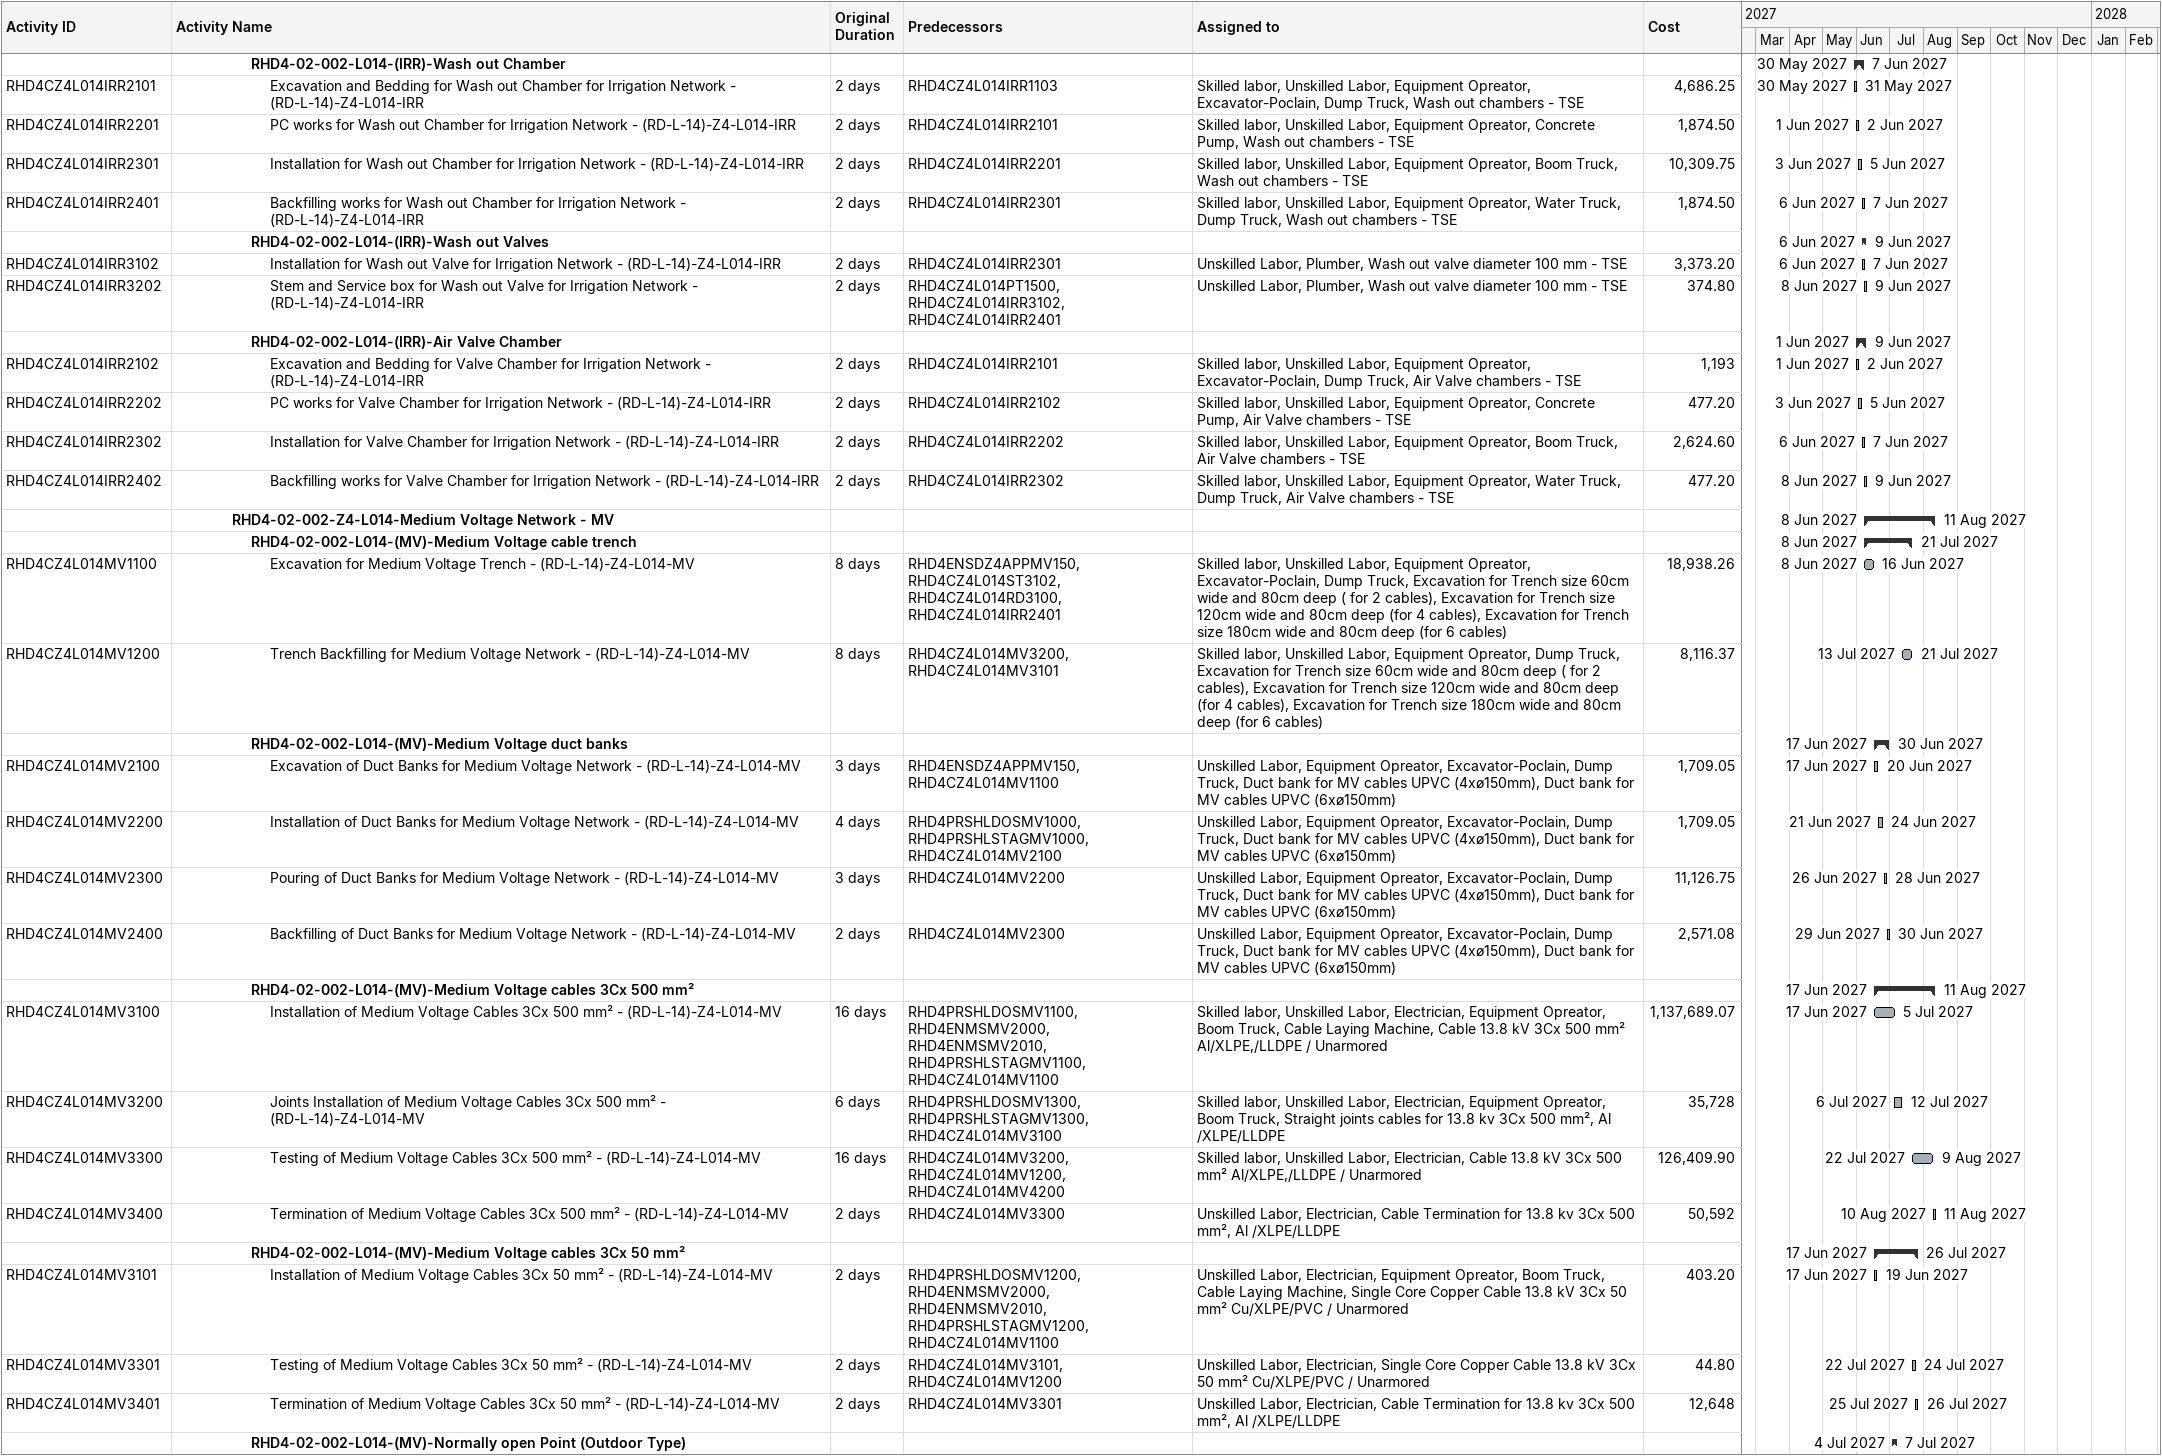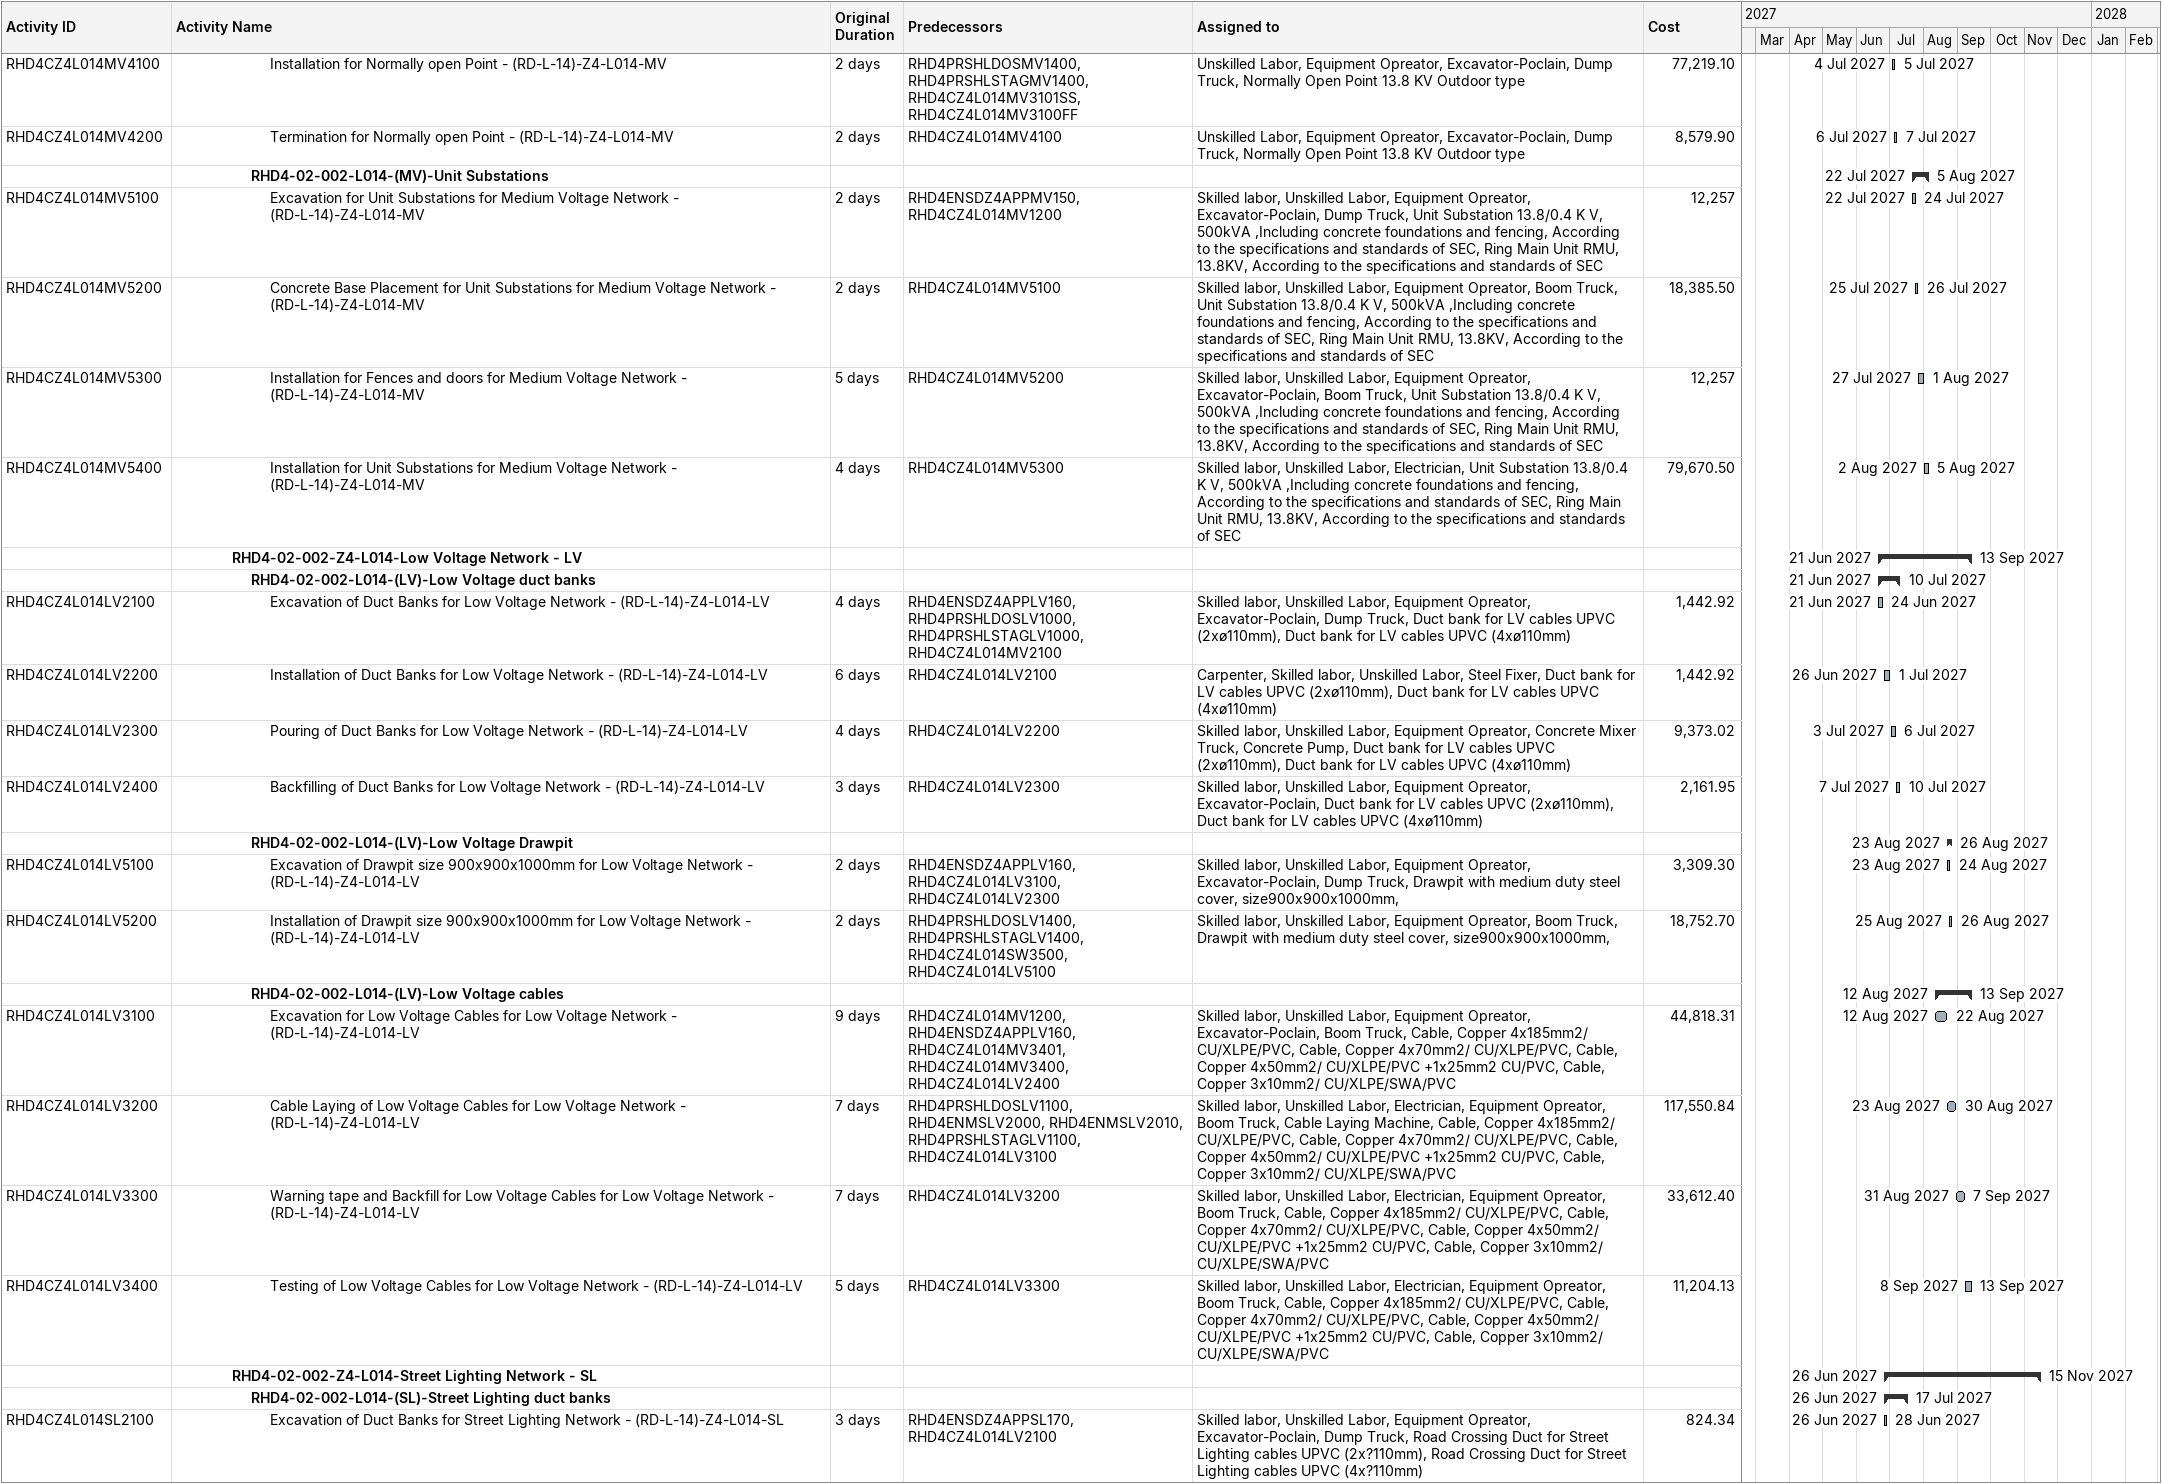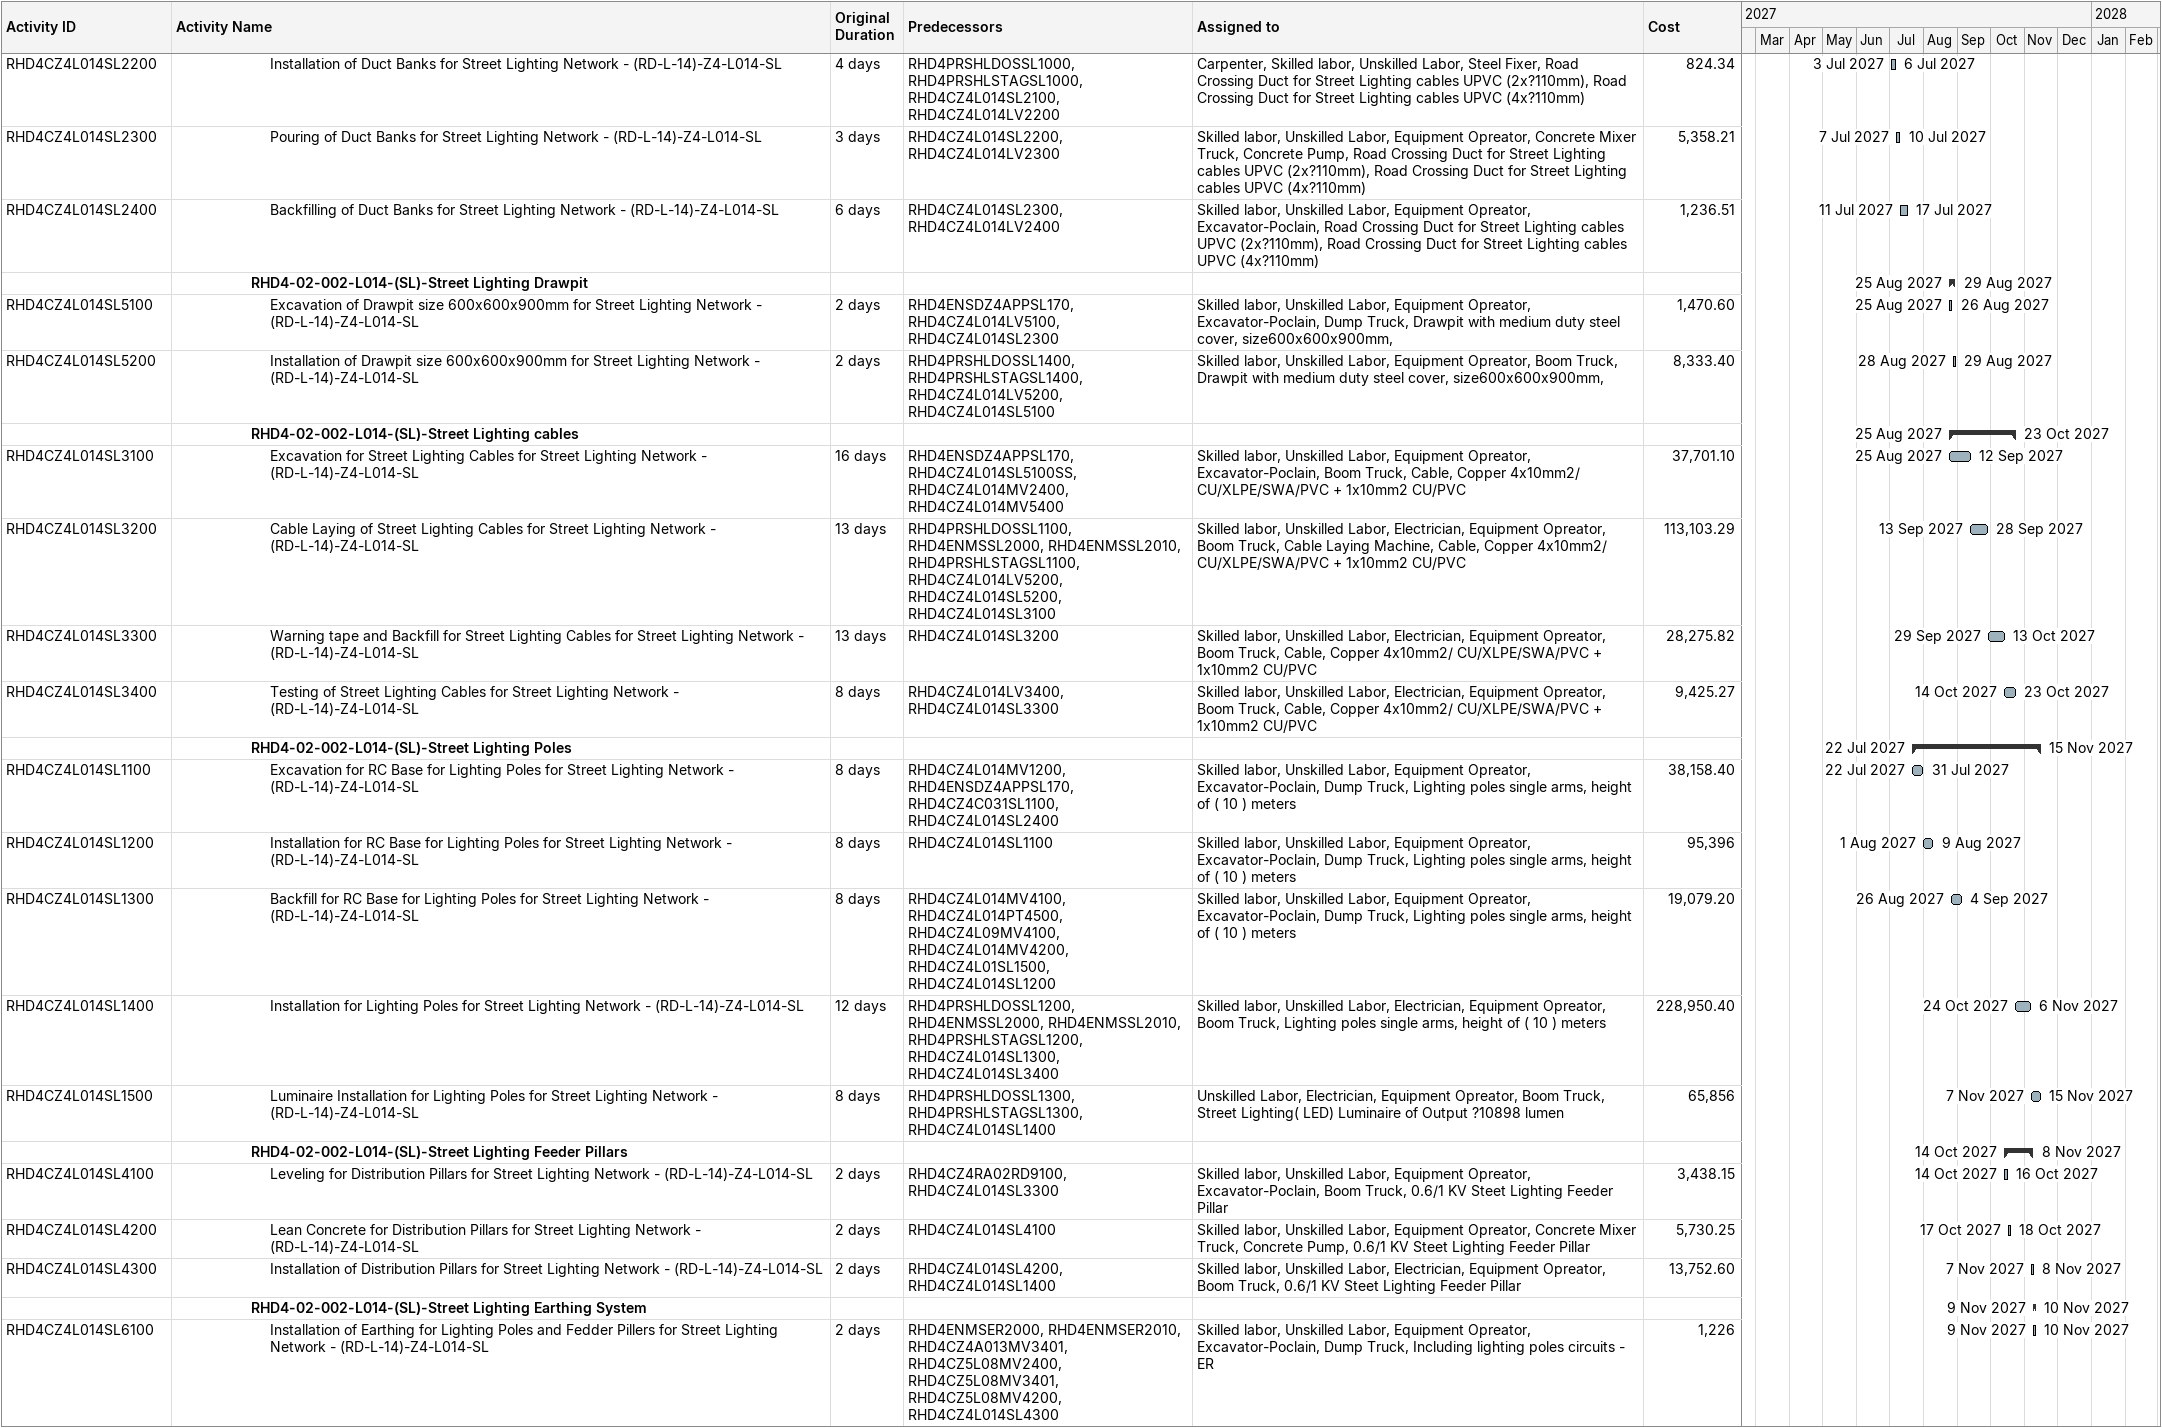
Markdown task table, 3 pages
| ID | Level | Task | Original duration | Start | Finish | Predecessors | Resources | Cost |
|---|---|---|---|---|---|---|---|---|
|  | 5 | **RHD4-02-002-L014-(IRR)-Wash out Chamber** |  | 2027-05-30 | 2027-06-07 |  |  |  |
| RHD4CZ4L014IRR2101 | 6 | Excavation and Bedding for Wash out Chamber for Irrigation Network - (RD-L-14)-Z4-L014-IRR | 2d | 2027-05-30 | 2027-05-31 | RHD4CZ4L014IRR1103 | Skilled labor, Unskilled Labor, Equipment Opreator, Excavator-Poclain, Dump Truck, Wash out chambers - TSE | 4686.25 |
| RHD4CZ4L014IRR2201 | 6 | PC works for Wash out Chamber for Irrigation Network - (RD-L-14)-Z4-L014-IRR | 2d | 2027-06-01 | 2027-06-02 | RHD4CZ4L014IRR2101 | Skilled labor, Unskilled Labor, Equipment Opreator, Concrete Pump, Wash out chambers - TSE | 1874.50 |
| RHD4CZ4L014IRR2301 | 6 | Installation for Wash out Chamber for Irrigation Network - (RD-L-14)-Z4-L014-IRR | 2d | 2027-06-03 | 2027-06-05 | RHD4CZ4L014IRR2201 | Skilled labor, Unskilled Labor, Equipment Opreator, Boom Truck, Wash out chambers - TSE | 10309.75 |
| RHD4CZ4L014IRR2401 | 6 | Backfilling works for Wash out Chamber for Irrigation Network - (RD-L-14)-Z4-L014-IRR | 2d | 2027-06-06 | 2027-06-07 | RHD4CZ4L014IRR2301 | Skilled labor, Unskilled Labor, Equipment Opreator, Water Truck, Dump Truck, Wash out chambers - TSE | 1874.50 |
|  | 5 | **RHD4-02-002-L014-(IRR)-Wash out Valves** |  | 2027-06-06 | 2027-06-09 |  |  |  |
| RHD4CZ4L014IRR3102 | 6 | Installation for Wash out Valve for Irrigation Network - (RD-L-14)-Z4-L014-IRR | 2d | 2027-06-06 | 2027-06-07 | RHD4CZ4L014IRR2301 | Unskilled Labor, Plumber, Wash out valve diameter 100 mm - TSE | 3373.20 |
| RHD4CZ4L014IRR3202 | 6 | Stem and Service box for Wash out Valve for Irrigation Network - (RD-L-14)-Z4-L014-IRR | 2d | 2027-06-08 | 2027-06-09 | RHD4CZ4L014PT1500, RHD4CZ4L014IRR3102, RHD4CZ4L014IRR2401 | Unskilled Labor, Plumber, Wash out valve diameter 100 mm - TSE | 374.80 |
|  | 5 | **RHD4-02-002-L014-(IRR)-Air Valve Chamber** |  | 2027-06-01 | 2027-06-09 |  |  |  |
| RHD4CZ4L014IRR2102 | 6 | Excavation and Bedding for Valve Chamber for Irrigation Network - (RD-L-14)-Z4-L014-IRR | 2d | 2027-06-01 | 2027-06-02 | RHD4CZ4L014IRR2101 | Skilled labor, Unskilled Labor, Equipment Opreator, Excavator-Poclain, Dump Truck, Air Valve chambers - TSE | 1193 |
| RHD4CZ4L014IRR2202 | 6 | PC works for Valve Chamber for Irrigation Network - (RD-L-14)-Z4-L014-IRR | 2d | 2027-06-03 | 2027-06-05 | RHD4CZ4L014IRR2102 | Skilled labor, Unskilled Labor, Equipment Opreator, Concrete Pump, Air Valve chambers - TSE | 477.20 |
| RHD4CZ4L014IRR2302 | 6 | Installation for Valve Chamber for Irrigation Network - (RD-L-14)-Z4-L014-IRR | 2d | 2027-06-06 | 2027-06-07 | RHD4CZ4L014IRR2202 | Skilled labor, Unskilled Labor, Equipment Opreator, Boom Truck, Air Valve chambers - TSE | 2624.60 |
| RHD4CZ4L014IRR2402 | 6 | Backfilling works for Valve Chamber for Irrigation Network - (RD-L-14)-Z4-L014-IRR | 2d | 2027-06-08 | 2027-06-09 | RHD4CZ4L014IRR2302 | Skilled labor, Unskilled Labor, Equipment Opreator, Water Truck, Dump Truck, Air Valve chambers - TSE | 477.20 |
|  | 4 | **RHD4-02-002-Z4-L014-Medium Voltage Network - MV** |  | 2027-06-08 | 2027-08-11 |  |  |  |
|  | 5 | **RHD4-02-002-L014-(MV)-Medium Voltage cable trench** |  | 2027-06-08 | 2027-07-21 |  |  |  |
| RHD4CZ4L014MV1100 | 6 | Excavation for Medium Voltage Trench - (RD-L-14)-Z4-L014-MV | 8d | 2027-06-08 | 2027-06-16 | RHD4ENSDZ4APPMV150, RHD4CZ4L014ST3102, RHD4CZ4L014RD3100, RHD4CZ4L014IRR2401 | Skilled labor, Unskilled Labor, Equipment Opreator, Excavator-Poclain, Dump Truck, Excavation for Trench size 60cm wide and 80cm deep ( for 2 cables), Excavation for Trench size 120cm wide and 80cm deep (for 4 cables), Excavation for Trench size 180cm wide and 80cm deep (for 6 cables) | 18938.26 |
| RHD4CZ4L014MV1200 | 6 | Trench Backfilling for Medium Voltage Network - (RD-L-14)-Z4-L014-MV | 8d | 2027-07-13 | 2027-07-21 | RHD4CZ4L014MV3200, RHD4CZ4L014MV3101 | Skilled labor, Unskilled Labor, Equipment Opreator, Dump Truck, Excavation for Trench size 60cm wide and 80cm deep ( for 2 cables), Excavation for Trench size 120cm wide and 80cm deep (for 4 cables), Excavation for Trench size 180cm wide and 80cm deep (for 6 cables) | 8116.37 |
|  | 5 | **RHD4-02-002-L014-(MV)-Medium Voltage duct banks** |  | 2027-06-17 | 2027-06-30 |  |  |  |
| RHD4CZ4L014MV2100 | 6 | Excavation of Duct Banks for Medium Voltage Network - (RD-L-14)-Z4-L014-MV | 3d | 2027-06-17 | 2027-06-20 | RHD4ENSDZ4APPMV150, RHD4CZ4L014MV1100 | Unskilled Labor, Equipment Opreator, Excavator-Poclain, Dump Truck, Duct bank for MV cables UPVC (4xø150mm), Duct bank for MV cables UPVC (6xø150mm) | 1709.05 |
| RHD4CZ4L014MV2200 | 6 | Installation of Duct Banks for Medium Voltage Network - (RD-L-14)-Z4-L014-MV | 4d | 2027-06-21 | 2027-06-24 | RHD4PRSHLDOSMV1000, RHD4PRSHLSTAGMV1000, RHD4CZ4L014MV2100 | Unskilled Labor, Equipment Opreator, Excavator-Poclain, Dump Truck, Duct bank for MV cables UPVC (4xø150mm), Duct bank for MV cables UPVC (6xø150mm) | 1709.05 |
| RHD4CZ4L014MV2300 | 6 | Pouring of Duct Banks for Medium Voltage Network - (RD-L-14)-Z4-L014-MV | 3d | 2027-06-26 | 2027-06-28 | RHD4CZ4L014MV2200 | Unskilled Labor, Equipment Opreator, Excavator-Poclain, Dump Truck, Duct bank for MV cables UPVC (4xø150mm), Duct bank for MV cables UPVC (6xø150mm) | 11126.75 |
| RHD4CZ4L014MV2400 | 6 | Backfilling of Duct Banks for Medium Voltage Network - (RD-L-14)-Z4-L014-MV | 2d | 2027-06-29 | 2027-06-30 | RHD4CZ4L014MV2300 | Unskilled Labor, Equipment Opreator, Excavator-Poclain, Dump Truck, Duct bank for MV cables UPVC (4xø150mm), Duct bank for MV cables UPVC (6xø150mm) | 2571.08 |
|  | 5 | **RHD4-02-002-L014-(MV)-Medium Voltage cables 3Cx 500 mm²** |  | 2027-06-17 | 2027-08-11 |  |  |  |
| RHD4CZ4L014MV3100 | 6 | Installation of Medium Voltage Cables 3Cx 500 mm² - (RD-L-14)-Z4-L014-MV | 16d | 2027-06-17 | 2027-07-05 | RHD4PRSHLDOSMV1100, RHD4ENMSMV2000, RHD4ENMSMV2010, RHD4PRSHLSTAGMV1100, RHD4CZ4L014MV1100 | Skilled labor, Unskilled Labor, Electrician, Equipment Opreator, Boom Truck, Cable Laying Machine, Cable 13.8 kV 3Cx 500 mm² Al/XLPE,/LLDPE / Unarmored | 1137689.07 |
| RHD4CZ4L014MV3200 | 6 | Joints Installation of Medium Voltage Cables 3Cx 500 mm² - (RD-L-14)-Z4-L014-MV | 6d | 2027-07-06 | 2027-07-12 | RHD4PRSHLDOSMV1300, RHD4PRSHLSTAGMV1300, RHD4CZ4L014MV3100 | Skilled labor, Unskilled Labor, Electrician, Equipment Opreator, Boom Truck, Straight joints cables for 13.8 kv 3Cx 500 mm², Al /XLPE/LLDPE | 35728 |
| RHD4CZ4L014MV3300 | 6 | Testing of Medium Voltage Cables 3Cx 500 mm² - (RD-L-14)-Z4-L014-MV | 16d | 2027-07-22 | 2027-08-09 | RHD4CZ4L014MV3200, RHD4CZ4L014MV1200, RHD4CZ4L014MV4200 | Skilled labor, Unskilled Labor, Electrician, Cable 13.8 kV 3Cx 500 mm² Al/XLPE,/LLDPE / Unarmored | 126409.90 |
| RHD4CZ4L014MV3400 | 6 | Termination of Medium Voltage Cables 3Cx 500 mm² - (RD-L-14)-Z4-L014-MV | 2d | 2027-08-10 | 2027-08-11 | RHD4CZ4L014MV3300 | Unskilled Labor, Electrician, Cable Termination for 13.8 kv 3Cx 500 mm², Al /XLPE/LLDPE | 50592 |
|  | 5 | **RHD4-02-002-L014-(MV)-Medium Voltage cables 3Cx 50 mm²** |  | 2027-06-17 | 2027-07-26 |  |  |  |
| RHD4CZ4L014MV3101 | 6 | Installation of Medium Voltage Cables 3Cx 50 mm² - (RD-L-14)-Z4-L014-MV | 2d | 2027-06-17 | 2027-06-19 | RHD4PRSHLDOSMV1200, RHD4ENMSMV2000, RHD4ENMSMV2010, RHD4PRSHLSTAGMV1200, RHD4CZ4L014MV1100 | Unskilled Labor, Electrician, Equipment Opreator, Boom Truck, Cable Laying Machine, Single Core Copper Cable 13.8 kV 3Cx 50 mm² Cu/XLPE/PVC / Unarmored | 403.20 |
| RHD4CZ4L014MV3301 | 6 | Testing of Medium Voltage Cables 3Cx 50 mm² - (RD-L-14)-Z4-L014-MV | 2d | 2027-07-22 | 2027-07-24 | RHD4CZ4L014MV3101, RHD4CZ4L014MV1200 | Unskilled Labor, Electrician, Single Core Copper Cable 13.8 kV 3Cx 50 mm² Cu/XLPE/PVC / Unarmored | 44.80 |
| RHD4CZ4L014MV3401 | 6 | Termination of Medium Voltage Cables 3Cx 50 mm² - (RD-L-14)-Z4-L014-MV | 2d | 2027-07-25 | 2027-07-26 | RHD4CZ4L014MV3301 | Unskilled Labor, Electrician, Cable Termination for 13.8 kv 3Cx 500 mm², Al /XLPE/LLDPE | 12648 |
|  | 5 | **RHD4-02-002-L014-(MV)-Normally open Point (Outdoor Type)** |  | 2027-07-04 | 2027-07-07 |  |  |  |
| RHD4CZ4L014MV4100 | 6 | Installation for Normally open Point - (RD-L-14)-Z4-L014-MV | 2d | 2027-07-04 | 2027-07-05 | RHD4PRSHLDOSMV1400, RHD4PRSHLSTAGMV1400, RHD4CZ4L014MV3101SS, RHD4CZ4L014MV3100FF | Unskilled Labor, Equipment Opreator, Excavator-Poclain, Dump Truck, Normally Open Point 13.8 KV Outdoor type | 77219.10 |
| RHD4CZ4L014MV4200 | 6 | Termination for Normally open Point - (RD-L-14)-Z4-L014-MV | 2d | 2027-07-06 | 2027-07-07 | RHD4CZ4L014MV4100 | Unskilled Labor, Equipment Opreator, Excavator-Poclain, Dump Truck, Normally Open Point 13.8 KV Outdoor type | 8579.90 |
|  | 5 | **RHD4-02-002-L014-(MV)-Unit Substations** |  | 2027-07-22 | 2027-08-05 |  |  |  |
| RHD4CZ4L014MV5100 | 6 | Excavation for Unit Substations for Medium Voltage Network - (RD-L-14)-Z4-L014-MV | 2d | 2027-07-22 | 2027-07-24 | RHD4ENSDZ4APPMV150, RHD4CZ4L014MV1200 | Skilled labor, Unskilled Labor, Equipment Opreator, Excavator-Poclain, Dump Truck, Unit Substation 13.8/0.4 K V, 500kVA ,Including concrete foundations and fencing, According to the specifications and standards of SEC, Ring Main Unit RMU, 13.8KV, According to the specifications and standards of SEC | 12257 |
| RHD4CZ4L014MV5200 | 6 | Concrete Base Placement for Unit Substations for Medium Voltage Network - (RD-L-14)-Z4-L014-MV | 2d | 2027-07-25 | 2027-07-26 | RHD4CZ4L014MV5100 | Skilled labor, Unskilled Labor, Equipment Opreator, Boom Truck, Unit Substation 13.8/0.4 K V, 500kVA ,Including concrete foundations and fencing, According to the specifications and standards of SEC, Ring Main Unit RMU, 13.8KV, According to the specifications and standards of SEC | 18385.50 |
| RHD4CZ4L014MV5300 | 6 | Installation for Fences and doors for Medium Voltage Network - (RD-L-14)-Z4-L014-MV | 5d | 2027-07-27 | 2027-08-01 | RHD4CZ4L014MV5200 | Skilled labor, Unskilled Labor, Equipment Opreator, Excavator-Poclain, Boom Truck, Unit Substation 13.8/0.4 K V, 500kVA ,Including concrete foundations and fencing, According to the specifications and standards of SEC, Ring Main Unit RMU, 13.8KV, According to the specifications and standards of SEC | 12257 |
| RHD4CZ4L014MV5400 | 6 | Installation for Unit Substations for Medium Voltage Network - (RD-L-14)-Z4-L014-MV | 4d | 2027-08-02 | 2027-08-05 | RHD4CZ4L014MV5300 | Skilled labor, Unskilled Labor, Electrician, Unit Substation 13.8/0.4 K V, 500kVA ,Including concrete foundations and fencing, According to the specifications and standards of SEC, Ring Main Unit RMU, 13.8KV, According to the specifications and standards of SEC | 79670.50 |
|  | 4 | **RHD4-02-002-Z4-L014-Low Voltage Network - LV** |  | 2027-06-21 | 2027-09-13 |  |  |  |
|  | 5 | **RHD4-02-002-L014-(LV)-Low Voltage duct banks** |  | 2027-06-21 | 2027-07-10 |  |  |  |
| RHD4CZ4L014LV2100 | 6 | Excavation of Duct Banks for Low Voltage Network - (RD-L-14)-Z4-L014-LV | 4d | 2027-06-21 | 2027-06-24 | RHD4ENSDZ4APPLV160, RHD4PRSHLDOSLV1000, RHD4PRSHLSTAGLV1000, RHD4CZ4L014MV2100 | Skilled labor, Unskilled Labor, Equipment Opreator, Excavator-Poclain, Dump Truck, Duct bank for LV cables UPVC (2xø110mm), Duct bank for LV cables UPVC (4xø110mm) | 1442.92 |
| RHD4CZ4L014LV2200 | 6 | Installation of Duct Banks for Low Voltage Network - (RD-L-14)-Z4-L014-LV | 6d | 2027-06-26 | 2027-07-01 | RHD4CZ4L014LV2100 | Carpenter, Skilled labor, Unskilled Labor, Steel Fixer, Duct bank for LV cables UPVC (2xø110mm), Duct bank for LV cables UPVC (4xø110mm) | 1442.92 |
| RHD4CZ4L014LV2300 | 6 | Pouring of Duct Banks for Low Voltage Network - (RD-L-14)-Z4-L014-LV | 4d | 2027-07-03 | 2027-07-06 | RHD4CZ4L014LV2200 | Skilled labor, Unskilled Labor, Equipment Opreator, Concrete Mixer Truck, Concrete Pump, Duct bank for LV cables UPVC (2xø110mm), Duct bank for LV cables UPVC (4xø110mm) | 9373.02 |
| RHD4CZ4L014LV2400 | 6 | Backfilling of Duct Banks for Low Voltage Network - (RD-L-14)-Z4-L014-LV | 3d | 2027-07-07 | 2027-07-10 | RHD4CZ4L014LV2300 | Skilled labor, Unskilled Labor, Equipment Opreator, Excavator-Poclain, Duct bank for LV cables UPVC (2xø110mm), Duct bank for LV cables UPVC (4xø110mm) | 2161.95 |
|  | 5 | **RHD4-02-002-L014-(LV)-Low Voltage Drawpit** |  | 2027-08-23 | 2027-08-26 |  |  |  |
| RHD4CZ4L014LV5100 | 6 | Excavation of Drawpit size 900x900x1000mm for Low Voltage Network - (RD-L-14)-Z4-L014-LV | 2d | 2027-08-23 | 2027-08-24 | RHD4ENSDZ4APPLV160, RHD4CZ4L014LV3100, RHD4CZ4L014LV2300 | Skilled labor, Unskilled Labor, Equipment Opreator, Excavator-Poclain, Dump Truck, Drawpit with medium duty steel cover, size900x900x1000mm, | 3309.30 |
| RHD4CZ4L014LV5200 | 6 | Installation of Drawpit size 900x900x1000mm for Low Voltage Network - (RD-L-14)-Z4-L014-LV | 2d | 2027-08-25 | 2027-08-26 | RHD4PRSHLDOSLV1400, RHD4PRSHLSTAGLV1400, RHD4CZ4L014SW3500, RHD4CZ4L014LV5100 | Skilled labor, Unskilled Labor, Equipment Opreator, Boom Truck, Drawpit with medium duty steel cover, size900x900x1000mm, | 18752.70 |
|  | 5 | **RHD4-02-002-L014-(LV)-Low Voltage cables** |  | 2027-08-12 | 2027-09-13 |  |  |  |
| RHD4CZ4L014LV3100 | 6 | Excavation for Low Voltage Cables for Low Voltage Network - (RD-L-14)-Z4-L014-LV | 9d | 2027-08-12 | 2027-08-22 | RHD4CZ4L014MV1200, RHD4ENSDZ4APPLV160, RHD4CZ4L014MV3401, RHD4CZ4L014MV3400, RHD4CZ4L014LV2400 | Skilled labor, Unskilled Labor, Equipment Opreator, Excavator-Poclain, Boom Truck, Cable, Copper 4x185mm2/ CU/XLPE/PVC, Cable, Copper 4x70mm2/ CU/XLPE/PVC, Cable, Copper 4x50mm2/ CU/XLPE/PVC +1x25mm2 CU/PVC, Cable, Copper 3x10mm2/ CU/XLPE/SWA/PVC | 44818.31 |
| RHD4CZ4L014LV3200 | 6 | Cable Laying of Low Voltage Cables for Low Voltage Network - (RD-L-14)-Z4-L014-LV | 7d | 2027-08-23 | 2027-08-30 | RHD4PRSHLDOSLV1100, RHD4ENMSLV2000, RHD4ENMSLV2010, RHD4PRSHLSTAGLV1100, RHD4CZ4L014LV3100 | Skilled labor, Unskilled Labor, Electrician, Equipment Opreator, Boom Truck, Cable Laying Machine, Cable, Copper 4x185mm2/ CU/XLPE/PVC, Cable, Copper 4x70mm2/ CU/XLPE/PVC, Cable, Copper 4x50mm2/ CU/XLPE/PVC +1x25mm2 CU/PVC, Cable, Copper 3x10mm2/ CU/XLPE/SWA/PVC | 117550.84 |
| RHD4CZ4L014LV3300 | 6 | Warning tape and Backfill for Low Voltage Cables for Low Voltage Network - (RD-L-14)-Z4-L014-LV | 7d | 2027-08-31 | 2027-09-07 | RHD4CZ4L014LV3200 | Skilled labor, Unskilled Labor, Electrician, Equipment Opreator, Boom Truck, Cable, Copper 4x185mm2/ CU/XLPE/PVC, Cable, Copper 4x70mm2/ CU/XLPE/PVC, Cable, Copper 4x50mm2/ CU/XLPE/PVC +1x25mm2 CU/PVC, Cable, Copper 3x10mm2/ CU/XLPE/SWA/PVC | 33612.40 |
| RHD4CZ4L014LV3400 | 6 | Testing of Low Voltage Cables for Low Voltage Network - (RD-L-14)-Z4-L014-LV | 5d | 2027-09-08 | 2027-09-13 | RHD4CZ4L014LV3300 | Skilled labor, Unskilled Labor, Electrician, Equipment Opreator, Boom Truck, Cable, Copper 4x185mm2/ CU/XLPE/PVC, Cable, Copper 4x70mm2/ CU/XLPE/PVC, Cable, Copper 4x50mm2/ CU/XLPE/PVC +1x25mm2 CU/PVC, Cable, Copper 3x10mm2/ CU/XLPE/SWA/PVC | 11204.13 |
|  | 4 | **RHD4-02-002-Z4-L014-Street Lighting Network - SL** |  | 2027-06-26 | 2027-11-15 |  |  |  |
|  | 5 | **RHD4-02-002-L014-(SL)-Street Lighting duct banks** |  | 2027-06-26 | 2027-07-17 |  |  |  |
| RHD4CZ4L014SL2100 | 6 | Excavation of Duct Banks for Street Lighting Network - (RD-L-14)-Z4-L014-SL | 3d | 2027-06-26 | 2027-06-28 | RHD4ENSDZ4APPSL170, RHD4CZ4L014LV2100 | Skilled labor, Unskilled Labor, Equipment Opreator, Excavator-Poclain, Dump Truck, Road Crossing Duct for Street Lighting cables UPVC (2x?110mm), Road Crossing Duct for Street Lighting cables UPVC (4x?110mm) | 824.34 |
| RHD4CZ4L014SL2200 | 6 | Installation of Duct Banks for Street Lighting Network - (RD-L-14)-Z4-L014-SL | 4d | 2027-07-03 | 2027-07-06 | RHD4PRSHLDOSSL1000, RHD4PRSHLSTAGSL1000, RHD4CZ4L014SL2100, RHD4CZ4L014LV2200 | Carpenter, Skilled labor, Unskilled Labor, Steel Fixer, Road Crossing Duct for Street Lighting cables UPVC (2x?110mm), Road Crossing Duct for Street Lighting cables UPVC (4x?110mm) | 824.34 |
| RHD4CZ4L014SL2300 | 6 | Pouring of Duct Banks for Street Lighting Network - (RD-L-14)-Z4-L014-SL | 3d | 2027-07-07 | 2027-07-10 | RHD4CZ4L014SL2200, RHD4CZ4L014LV2300 | Skilled labor, Unskilled Labor, Equipment Opreator, Concrete Mixer Truck, Concrete Pump, Road Crossing Duct for Street Lighting cables UPVC (2x?110mm), Road Crossing Duct for Street Lighting cables UPVC (4x?110mm) | 5358.21 |
| RHD4CZ4L014SL2400 | 6 | Backfilling of Duct Banks for Street Lighting Network - (RD-L-14)-Z4-L014-SL | 6d | 2027-07-11 | 2027-07-17 | RHD4CZ4L014SL2300, RHD4CZ4L014LV2400 | Skilled labor, Unskilled Labor, Equipment Opreator, Excavator-Poclain, Road Crossing Duct for Street Lighting cables UPVC (2x?110mm), Road Crossing Duct for Street Lighting cables UPVC (4x?110mm) | 1236.51 |
|  | 5 | **RHD4-02-002-L014-(SL)-Street Lighting Drawpit** |  | 2027-08-25 | 2027-08-29 |  |  |  |
| RHD4CZ4L014SL5100 | 6 | Excavation of Drawpit size 600x600x900mm for Street Lighting Network - (RD-L-14)-Z4-L014-SL | 2d | 2027-08-25 | 2027-08-26 | RHD4ENSDZ4APPSL170, RHD4CZ4L014LV5100, RHD4CZ4L014SL2300 | Skilled labor, Unskilled Labor, Equipment Opreator, Excavator-Poclain, Dump Truck, Drawpit with medium duty steel cover, size600x600x900mm, | 1470.60 |
| RHD4CZ4L014SL5200 | 6 | Installation of Drawpit size 600x600x900mm for Street Lighting Network - (RD-L-14)-Z4-L014-SL | 2d | 2027-08-28 | 2027-08-29 | RHD4PRSHLDOSSL1400, RHD4PRSHLSTAGSL1400, RHD4CZ4L014LV5200, RHD4CZ4L014SL5100 | Skilled labor, Unskilled Labor, Equipment Opreator, Boom Truck, Drawpit with medium duty steel cover, size600x600x900mm, | 8333.40 |
|  | 5 | **RHD4-02-002-L014-(SL)-Street Lighting cables** |  | 2027-08-25 | 2027-10-23 |  |  |  |
| RHD4CZ4L014SL3100 | 6 | Excavation for Street Lighting Cables for Street Lighting Network - (RD-L-14)-Z4-L014-SL | 16d | 2027-08-25 | 2027-09-12 | RHD4ENSDZ4APPSL170, RHD4CZ4L014SL5100SS, RHD4CZ4L014MV2400, RHD4CZ4L014MV5400 | Skilled labor, Unskilled Labor, Equipment Opreator, Excavator-Poclain, Boom Truck, Cable, Copper 4x10mm2/ CU/XLPE/SWA/PVC + 1x10mm2 CU/PVC | 37701.10 |
| RHD4CZ4L014SL3200 | 6 | Cable Laying of Street Lighting Cables for Street Lighting Network - (RD-L-14)-Z4-L014-SL | 13d | 2027-09-13 | 2027-09-28 | RHD4PRSHLDOSSL1100, RHD4ENMSSL2000, RHD4ENMSSL2010, RHD4PRSHLSTAGSL1100, RHD4CZ4L014LV5200, RHD4CZ4L014SL5200, RHD4CZ4L014SL3100 | Skilled labor, Unskilled Labor, Electrician, Equipment Opreator, Boom Truck, Cable Laying Machine, Cable, Copper 4x10mm2/ CU/XLPE/SWA/PVC + 1x10mm2 CU/PVC | 113103.29 |
| RHD4CZ4L014SL3300 | 6 | Warning tape and Backfill for Street Lighting Cables for Street Lighting Network - (RD-L-14)-Z4-L014-SL | 13d | 2027-09-29 | 2027-10-13 | RHD4CZ4L014SL3200 | Skilled labor, Unskilled Labor, Electrician, Equipment Opreator, Boom Truck, Cable, Copper 4x10mm2/ CU/XLPE/SWA/PVC + 1x10mm2 CU/PVC | 28275.82 |
| RHD4CZ4L014SL3400 | 6 | Testing of Street Lighting Cables for Street Lighting Network - (RD-L-14)-Z4-L014-SL | 8d | 2027-10-14 | 2027-10-23 | RHD4CZ4L014LV3400, RHD4CZ4L014SL3300 | Skilled labor, Unskilled Labor, Electrician, Equipment Opreator, Boom Truck, Cable, Copper 4x10mm2/ CU/XLPE/SWA/PVC + 1x10mm2 CU/PVC | 9425.27 |
|  | 5 | **RHD4-02-002-L014-(SL)-Street Lighting Poles** |  | 2027-07-22 | 2027-11-15 |  |  |  |
| RHD4CZ4L014SL1100 | 6 | Excavation for RC Base for Lighting Poles for Street Lighting Network - (RD-L-14)-Z4-L014-SL | 8d | 2027-07-22 | 2027-07-31 | RHD4CZ4L014MV1200, RHD4ENSDZ4APPSL170, RHD4CZ4C031SL1100, RHD4CZ4L014SL2400 | Skilled labor, Unskilled Labor, Equipment Opreator, Excavator-Poclain, Dump Truck, Lighting poles single arms, height of ( 10 ) meters | 38158.40 |
| RHD4CZ4L014SL1200 | 6 | Installation for RC Base for Lighting Poles for Street Lighting Network - (RD-L-14)-Z4-L014-SL | 8d | 2027-08-01 | 2027-08-09 | RHD4CZ4L014SL1100 | Skilled labor, Unskilled Labor, Equipment Opreator, Excavator-Poclain, Dump Truck, Lighting poles single arms, height of ( 10 ) meters | 95396 |
| RHD4CZ4L014SL1300 | 6 | Backfill for RC Base for Lighting Poles for Street Lighting Network - (RD-L-14)-Z4-L014-SL | 8d | 2027-08-26 | 2027-09-04 | RHD4CZ4L014MV4100, RHD4CZ4L014PT4500, RHD4CZ4L09MV4100, RHD4CZ4L014MV4200, RHD4CZ4L01SL1500, RHD4CZ4L014SL1200 | Skilled labor, Unskilled Labor, Equipment Opreator, Excavator-Poclain, Dump Truck, Lighting poles single arms, height of ( 10 ) meters | 19079.20 |
| RHD4CZ4L014SL1400 | 6 | Installation for Lighting Poles for Street Lighting Network - (RD-L-14)-Z4-L014-SL | 12d | 2027-10-24 | 2027-11-06 | RHD4PRSHLDOSSL1200, RHD4ENMSSL2000, RHD4ENMSSL2010, RHD4PRSHLSTAGSL1200, RHD4CZ4L014SL1300, RHD4CZ4L014SL3400 | Skilled labor, Unskilled Labor, Electrician, Equipment Opreator, Boom Truck, Lighting poles single arms, height of ( 10 ) meters | 228950.40 |
| RHD4CZ4L014SL1500 | 6 | Luminaire Installation for Lighting Poles for Street Lighting Network - (RD-L-14)-Z4-L014-SL | 8d | 2027-11-07 | 2027-11-15 | RHD4PRSHLDOSSL1300, RHD4PRSHLSTAGSL1300, RHD4CZ4L014SL1400 | Unskilled Labor, Electrician, Equipment Opreator, Boom Truck, Street Lighting( LED) Luminaire of Output ?10898 lumen | 65856 |
|  | 5 | **RHD4-02-002-L014-(SL)-Street Lighting Feeder Pillars** |  | 2027-10-14 | 2027-11-08 |  |  |  |
| RHD4CZ4L014SL4100 | 6 | Leveling for Distribution Pillars for Street Lighting Network - (RD-L-14)-Z4-L014-SL | 2d | 2027-10-14 | 2027-10-16 | RHD4CZ4RA02RD9100, RHD4CZ4L014SL3300 | Skilled labor, Unskilled Labor, Equipment Opreator, Excavator-Poclain, Boom Truck, 0.6/1 KV Steet Lighting Feeder Pillar | 3438.15 |
| RHD4CZ4L014SL4200 | 6 | Lean Concrete for Distribution Pillars for Street Lighting Network - (RD-L-14)-Z4-L014-SL | 2d | 2027-10-17 | 2027-10-18 | RHD4CZ4L014SL4100 | Skilled labor, Unskilled Labor, Equipment Opreator, Concrete Mixer Truck, Concrete Pump, 0.6/1 KV Steet Lighting Feeder Pillar | 5730.25 |
| RHD4CZ4L014SL4300 | 6 | Installation of Distribution Pillars for Street Lighting Network - (RD-L-14)-Z4-L014-SL | 2d | 2027-11-07 | 2027-11-08 | RHD4CZ4L014SL4200, RHD4CZ4L014SL1400 | Skilled labor, Unskilled Labor, Electrician, Equipment Opreator, Boom Truck, 0.6/1 KV Steet Lighting Feeder Pillar | 13752.60 |
|  | 5 | **RHD4-02-002-L014-(SL)-Street Lighting Earthing System** |  | 2027-11-09 | 2027-11-10 |  |  |  |
| RHD4CZ4L014SL6100 | 6 | Installation of Earthing for Lighting Poles and Fedder Pillers for Street Lighting Network - (RD-L-14)-Z4-L014-SL | 2d | 2027-11-09 | 2027-11-10 | RHD4ENMSER2000, RHD4ENMSER2010, RHD4CZ4A013MV3401, RHD4CZ5L08MV2400, RHD4CZ5L08MV3401, RHD4CZ5L08MV4200, RHD4CZ4L014SL4300 | Skilled labor, Unskilled Labor, Equipment Opreator, Excavator-Poclain, Dump Truck, Including lighting poles circuits - ER | 1226 |
